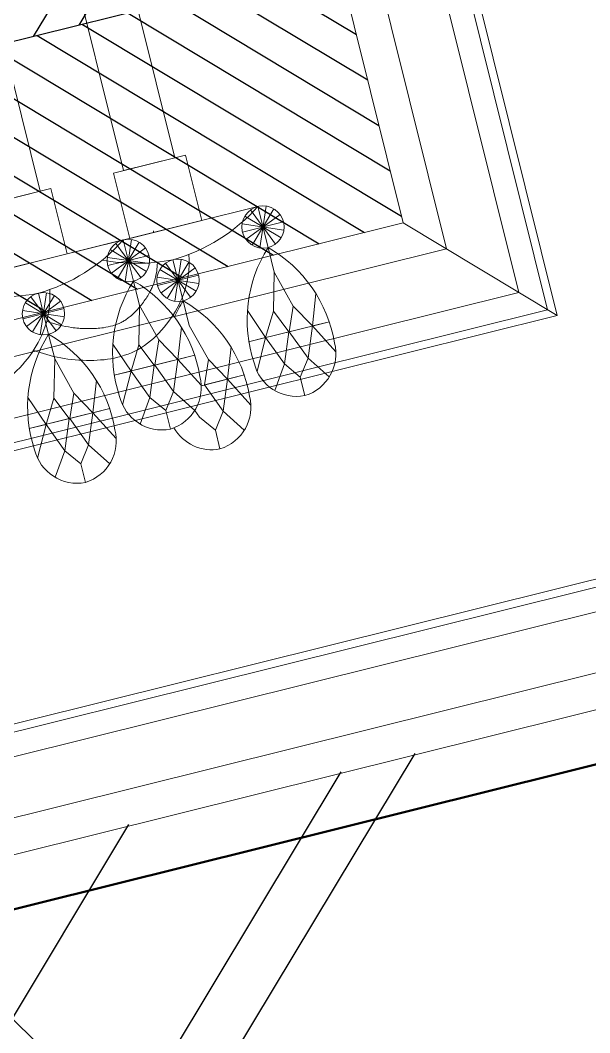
# Model space of a CAD drawing. Header units: inches. Extents: x 252212 to 296477, y 417293 to 492071.
# Drawn here: x 284299.5 to 284514.7, y 478485.9 to 478868.2 of the extents above; entities that cross this region are included whole.
import ezdxf

# ---------------------------------------------------------------- set-up
doc = ezdxf.new("R2010")
doc.units = ezdxf.units.IN
doc.header["$MEASUREMENT"] = 0
for name, color, linetype, lineweight in [('1', 1, 'Continuous', 50), ('Glass', 4, 'Continuous', 0), ('ID-NOTES', 3, 'Continuous', 0), ('Marble', 6, 'Continuous', 0)]:
    doc.layers.add(name, color=color, linetype=linetype, lineweight=lineweight)
for name, color, linetype in [('8', 8, 'Continuous'), ('ELECTRICAL', 10, 'Continuous'), ('gypsum', 31, 'Continuous'), ('MARBLE HATCH', 251, 'Continuous'), ('WOOD LINES', 35, 'Continuous')]:
    doc.layers.add(name, color=color, linetype=linetype)
doc.styles.add('ZZ-Dim All', font='romans.shx', dxfattribs={"width": 0.8})
doc.dimstyles.new('DIM 0200', dxfattribs={"dimscale": 200, "dimtxt": 1, "dimasz": 0.8, "dimexe": 0.5, "dimexo": 1, "dimgap": 0.4, "dimtad": 1, "dimdec": 0, "dimrnd": 10, "dimdsep": 46, "dimtxsty": 'ZZ-Dim All', "dimblk1": 'ARCHTICK', "dimblk2": 'ARCHTICK', "dimsah": 1, "dimcen": 1, "dimdle": 0.5, "dimclrd": 256, "dimclre": 256, "dimclrt": 256, "dimadec": 0, "dimazin": 2, "dimtfac": 1, "dimtdec": 0, "dimtix": 1, "dimtmove": 2, "dimatfit": 2, "dimfxl": 1, "dimfxlon": 1, "dimtolj": 1, "dimtzin": 0, "dimlwd": -1, "dimlwe": -1, "dimarcsym": 0})

# ---------------------------------------------------------------- blocks, each defined once
blk = doc.blocks.new('SECTION A AND B CEILING')
at = {"layer": '8'}
h = blk.add_hatch(dxfattribs=at)
h.set_pattern_fill('ANSI31', color=256, scale=100, style=0)
edge = h.paths.add_edge_path()
edge.add_line((113691.15, 11126.91), (116053.5, 11126.91))
edge.add_arc((116053.5, 10976.91), 150, 0, 90, ccw=False)
edge.add_line((116203.5, 10976.91), (116203.5, 10801.91))
edge.add_line((116203.5, 10801.91), (116115, 10801.91))
edge.add_line((116115, 10801.91), (116058.39, 10876.91))
edge.add_line((116058.39, 10876.91), (116019.32, 10876.91))
edge.add_line((116019.32, 10876.91), (116019.32, 10854.41))
edge.add_line((116019.32, 10854.41), (116028.32, 10854.41))
edge.add_line((116028.32, 10854.41), (116028.32, 10846.91))
edge.add_arc((116029.21, 10818.98), 27.95, 29.519, 91.8217, ccw=False)
edge.add_arc((116021.07, 10817.34), 35.93, 6.5273, 25.3967, ccw=False)
edge.add_arc((115725.48, 10783.27), 333.48, 4.7514, 6.5687, ccw=False)
edge.add_arc((116110.97, 10816.64), 53.47, 186.1636, 202.8448)
edge.add_arc((116077.99, 10803.75), 18.1, -154.2285, -83.169)
edge.add_line((116080.14, 10785.78), (116080.14, 10782.78))
edge.add_arc((116080.14, 10774.98), 7.8, 90, 308.4673)
edge.add_line((116085, 10768.87), (116085, 10759.87))
edge.add_arc((116085, 10738.87), 21, 0, 90, ccw=False)
edge.add_line((116106, 10738.87), (116155, 10738.87))
edge.add_line((116155, 10738.87), (116155, 10693.87))
edge.add_line((116155, 10693.87), (116275, 10693.87))
edge.add_line((116275, 10693.87), (116275, 10713.87))
edge.add_line((116275, 10713.87), (116295, 10713.87))
edge.add_line((116295, 10713.87), (116295, 10738.87))
edge.add_line((116295, 10738.87), (116228.5, 10738.87))
edge.add_line((116228.5, 10738.87), (116228.5, 10976.91))
edge.add_arc((116053.5, 10976.91), 175, 0, 90)
edge.add_line((116053.5, 11151.91), (113691.15, 11151.91))
edge.add_line((113691.15, 11151.91), (113166.49, 11151.91))
edge.add_arc((113166.49, 10976.91), 175, 90, 180)
edge.add_line((112991.49, 10976.91), (112991.49, 10738.87))
edge.add_line((112991.49, 10738.87), (112924.99, 10738.87))
edge.add_line((112924.99, 10738.87), (112924.99, 10713.87))
edge.add_line((112924.99, 10713.87), (112944.99, 10713.87))
edge.add_line((112944.99, 10713.87), (112944.99, 10693.87))
edge.add_line((112944.99, 10693.87), (113064.99, 10693.87))
edge.add_line((113064.99, 10693.87), (113064.99, 10738.87))
edge.add_line((113064.99, 10738.87), (113113.99, 10738.87))
edge.add_arc((113134.99, 10738.87), 21, 90, 180, ccw=False)
edge.add_line((113134.99, 10759.87), (113134.99, 10768.87))
edge.add_arc((113139.85, 10774.98), 7.8, -128.4673, 90)
edge.add_line((113139.85, 10782.78), (113139.85, 10785.78))
edge.add_arc((113142, 10803.75), 18.1, -96.831, -25.7715)
edge.add_arc((113109.02, 10816.64), 53.47, -22.8448, -6.1636)
edge.add_arc((113494.51, 10783.27), 333.48, 173.4313, 175.2486, ccw=False)
edge.add_arc((113198.92, 10817.34), 35.93, 154.6033, 173.4727, ccw=False)
edge.add_arc((113190.78, 10818.98), 27.95, 88.1783, 150.481, ccw=False)
edge.add_line((113191.67, 10846.91), (113191.67, 10854.41))
edge.add_line((113191.67, 10854.41), (113200.67, 10854.41))
edge.add_line((113200.67, 10854.41), (113200.67, 10876.91))
edge.add_line((113200.67, 10876.91), (113161.6, 10876.91))
edge.add_line((113161.6, 10876.91), (113104.99, 10801.91))
edge.add_line((113104.99, 10801.91), (113016.49, 10801.91))
edge.add_line((113016.49, 10801.91), (113016.49, 10976.91))
edge.add_arc((113166.49, 10976.91), 150, 90, 180, ccw=False)
edge.add_line((113166.49, 11126.91), (113691.15, 11126.91))
blk = doc.blocks.new('crystal ch 21')
at = {"layer": 'Glass', "color": 193, "lineweight": 0}
for p, q in [((39063.24, 39309.81), (39074.55, 39321.13)), ((39074.55, 39309.81), (39063.24, 39321.13)), ((39074.55, 39321.13), (39063.24, 39309.81)), ((39063.24, 39321.13), (39074.55, 39309.81)), ((39065.83, 39308.08), (39071.95, 39322.86)), ((39071.95, 39308.08), (39065.83, 39322.86)), ((39071.95, 39322.86), (39065.83, 39308.08)), ((39065.83, 39322.86), (39071.95, 39308.08)), ((39068.89, 39307.47), (39068.89, 39323.47)), ((39068.89, 39323.47), (39068.89, 39307.47)), ((39115.63, 39309.81), (39126.94, 39321.13)), ((39126.94, 39309.81), (39115.63, 39321.13)), ((39126.94, 39321.13), (39115.63, 39309.81)), ((39115.63, 39321.13), (39126.94, 39309.81)), ((39118.22, 39308.08), (39124.34, 39322.86)), ((39124.34, 39308.08), (39118.22, 39322.86)), ((39124.34, 39322.86), (39118.22, 39308.08)), ((39118.22, 39322.86), (39124.34, 39308.08)), ((39121.28, 39307.47), (39121.28, 39323.47)), ((39121.28, 39323.47), (39121.28, 39307.47)), ((39061.5, 39312.41), (39076.28, 39318.53)), ((39076.28, 39312.41), (39061.5, 39318.53)), ((39076.28, 39318.53), (39061.5, 39312.41)), ((39061.5, 39318.53), (39076.28, 39312.41)), ((39113.89, 39312.41), (39128.67, 39318.53)), ((39128.67, 39312.41), (39113.89, 39318.53)), ((39128.67, 39318.53), (39113.89, 39312.41)), ((39113.89, 39318.53), (39128.67, 39312.41)), ((39060.89, 39315.47), (39076.89, 39315.47)), ((39076.89, 39315.47), (39060.89, 39315.47)), ((39113.28, 39315.47), (39129.28, 39315.47)), ((39129.28, 39315.47), (39113.28, 39315.47)), ((39027.24, 39298.04), (39038.55, 39309.35)), ((39038.55, 39298.04), (39027.24, 39309.35)), ((39038.55, 39309.35), (39027.24, 39298.04)), ((39027.24, 39309.35), (39038.55, 39298.04)), ((39029.83, 39296.3), (39035.95, 39311.08)), ((39035.95, 39296.3), (39029.83, 39311.08)), ((39035.95, 39311.08), (39029.83, 39296.3)), ((39029.83, 39311.08), (39035.95, 39296.3)), ((39032.89, 39295.69), (39032.89, 39311.69)), ((39032.89, 39311.69), (39032.89, 39295.69)), ((39079.63, 39298.04), (39090.94, 39309.35)), ((39090.94, 39298.04), (39079.63, 39309.35)), ((39090.94, 39309.35), (39079.63, 39298.04)), ((39079.63, 39309.35), (39090.94, 39298.04)), ((39082.22, 39296.3), (39088.34, 39311.08)), ((39088.34, 39296.3), (39082.22, 39311.08)), ((39088.34, 39311.08), (39082.22, 39296.3)), ((39082.22, 39311.08), (39088.34, 39296.3)), ((39085.28, 39295.69), (39085.28, 39311.69)), ((39085.28, 39311.69), (39085.28, 39295.69)), ((39025.5, 39300.63), (39040.28, 39306.75)), ((39040.28, 39300.63), (39025.5, 39306.75)), ((39040.28, 39306.75), (39025.5, 39300.63)), ((39025.5, 39306.75), (39040.28, 39300.63)), ((39077.89, 39300.63), (39092.67, 39306.75)), ((39092.67, 39300.63), (39077.89, 39306.75)), ((39092.67, 39306.75), (39077.89, 39300.63)), ((39077.89, 39306.75), (39092.67, 39300.63)), ((39024.89, 39303.69), (39040.89, 39303.69)), ((39040.89, 39303.69), (39024.89, 39303.69)), ((39077.28, 39303.69), (39093.28, 39303.69)), ((39093.28, 39303.69), (39077.28, 39303.69)), ((39053.16, 39274.7), (39069.9, 39274.7)), ((39084.63, 39274.7), (39067.89, 39274.7)), ((39105.54, 39274.7), (39122.29, 39274.7)), ((39137.02, 39274.7), (39120.28, 39274.7)), ((39017.16, 39262.92), (39033.9, 39262.92)), ((39048.63, 39262.92), (39031.89, 39262.92)), ((39084.17, 39262.92), (39086.29, 39262.92)), ((39101.02, 39262.92), (39084.28, 39262.92))]:
    blk.add_line(p, q, dxfattribs=at)
for points in [[(39022.89, 39437.03), (39042.89, 39437.03), (39042.89, 39348.88), (39022.89, 39348.88)], [(39075.28, 39437.03), (39095.28, 39437.03), (39095.28, 39348.88), (39075.28, 39348.88)], [(39019, 39348.88), (39047.01, 39348.88), (39047.01, 39323.47), (39019, 39323.47)], [(39071.39, 39348.88), (39099.4, 39348.88), (39099.4, 39323.47), (39071.39, 39323.47)]]:
    blk.add_lwpolyline(points, close=True, dxfattribs=at)
for points in [[(38996.89, 39323.47), (39068.89, 39323.47, -0.143523), (39032.89, 39311.69, -0.133521), (38996.89, 39323.47, 0.755489)], [(39049.28, 39323.47), (39121.28, 39323.47, -0.143523), (39085.28, 39311.69, -0.093471), (39059.28, 39317.98, -0.093471)]]:
    blk.add_lwpolyline(points, format="xyb", dxfattribs=at)
for points in [[(39068.89, 39249.85), (39068.89, 39257.07), (39064.3, 39263.33), (39059.78, 39274.7), (39055.53, 39286.24), (39059.78, 39274.7), (39065, 39283.63), (39068.89, 39297.92), (39068.89, 39307.47), (39068.89, 39297.92), (39065, 39283.63), (39068.8, 39274.7), (39064.3, 39263.33), (39058.27, 39254.48), (39064.3, 39263.33), (39059.78, 39274.7), (39053.58, 39263.1), (39059.78, 39274.7), (39053.16, 39274.7), (39068.8, 39274.7)], [(39068.89, 39249.85), (39068.89, 39257.07), (39073.48, 39263.33), (39078.01, 39274.7), (39082.25, 39286.24), (39078.01, 39274.7), (39072.79, 39283.63), (39068.89, 39297.92), (39068.89, 39307.47), (39068.89, 39297.92), (39072.79, 39283.63), (39068.99, 39274.7), (39073.48, 39263.33), (39079.52, 39254.48), (39073.48, 39263.33), (39078.01, 39274.7), (39084.2, 39263.1), (39078.01, 39274.7), (39084.63, 39274.7), (39068.99, 39274.7)], [(39121.28, 39249.85), (39121.28, 39257.07), (39116.69, 39263.33), (39112.17, 39274.7), (39107.92, 39286.24), (39112.17, 39274.7), (39117.39, 39283.63), (39121.28, 39297.92), (39121.28, 39307.47), (39121.28, 39297.92), (39117.39, 39283.63), (39121.19, 39274.7), (39116.69, 39263.33), (39110.66, 39254.48), (39116.69, 39263.33), (39112.17, 39274.7), (39105.97, 39263.1), (39112.17, 39274.7), (39105.54, 39274.7), (39121.19, 39274.7)], [(39121.28, 39249.85), (39121.28, 39257.07), (39125.87, 39263.33), (39130.4, 39274.7), (39134.64, 39286.24), (39130.4, 39274.7), (39125.17, 39283.63), (39121.28, 39297.92), (39121.28, 39307.47), (39121.28, 39297.92), (39125.17, 39283.63), (39121.38, 39274.7), (39125.87, 39263.33), (39131.91, 39254.48), (39125.87, 39263.33), (39130.4, 39274.7), (39136.59, 39263.1), (39130.4, 39274.7), (39137.02, 39274.7), (39121.38, 39274.7)], [(39032.89, 39238.08), (39032.89, 39245.3), (39028.3, 39251.56), (39023.78, 39262.92), (39019.53, 39274.47), (39023.78, 39262.92), (39029, 39271.85), (39032.89, 39286.14), (39032.89, 39295.69), (39032.89, 39286.14), (39029, 39271.85), (39032.8, 39262.92), (39028.3, 39251.56), (39022.27, 39242.7), (39028.3, 39251.56), (39023.78, 39262.92), (39017.58, 39251.32), (39023.78, 39262.92), (39017.16, 39262.92), (39032.8, 39262.92)], [(39032.89, 39238.08), (39032.89, 39245.3), (39037.48, 39251.56), (39042.01, 39262.92), (39046.25, 39274.47), (39042.01, 39262.92), (39036.79, 39271.85), (39032.89, 39286.14), (39032.89, 39295.69), (39032.89, 39286.14), (39036.79, 39271.85), (39032.99, 39262.92), (39037.48, 39251.56), (39043.52, 39242.7), (39037.48, 39251.56), (39042.01, 39262.92), (39048.2, 39251.32), (39042.01, 39262.92), (39048.63, 39262.92), (39032.99, 39262.92)], [(39085.28, 39238.08), (39085.28, 39245.3), (39089.87, 39251.56), (39094.4, 39262.92), (39098.64, 39274.47), (39094.4, 39262.92), (39089.17, 39271.85), (39085.28, 39286.14), (39085.28, 39295.69), (39085.28, 39286.14), (39089.17, 39271.85), (39085.38, 39262.92), (39089.87, 39251.56), (39095.91, 39242.7), (39089.87, 39251.56), (39094.4, 39262.92), (39100.59, 39251.32), (39094.4, 39262.92), (39101.02, 39262.92), (39085.38, 39262.92)], [(39085.28, 39238.08), (39085.28, 39245.3), (39080.69, 39251.56), (39079.53, 39254.49)]]:
    blk.add_lwpolyline(points, dxfattribs=at)
for centre in [(39068.89, 39315.47), (39121.28, 39315.47), (39032.89, 39303.69), (39085.28, 39303.69)]:
    blk.add_circle(centre, 8, dxfattribs=at)
for centre, radius, start, end in [((39104.12, 39270.57), 51.02, 133.6719, 184.6189), ((39033.67, 39270.57), 51.02, 355.3811, 46.3281), ((39156.51, 39270.57), 51.02, 133.6719, 184.6189), ((39086.06, 39270.57), 51.02, 355.3811, 46.3281), ((39068.12, 39258.79), 51.02, 133.6719, 184.6189), ((38997.67, 39258.79), 51.02, 355.3811, 46.3281), ((39120.51, 39258.79), 51.02, 133.6719, 141.4761), ((39050.06, 39258.79), 51.02, 355.3811, 46.3281), ((39069.73, 39266.29), 16.46, 179.4032, 267.0984), ((39068.06, 39266.29), 16.46, 272.9016, 0.5968), ((39122.12, 39266.29), 16.46, 179.4032, 267.0984), ((39120.45, 39266.29), 16.46, 272.9016, 0.5968), ((39033.73, 39254.51), 16.46, 179.4032, 267.0984), ((39032.06, 39254.51), 16.46, 272.9016, 0.5968), ((39084.45, 39254.51), 16.46, 272.9016, 0.5968), ((39086.12, 39254.51), 16.46, 195.9678, 267.0984)]:
    blk.add_arc(centre, radius, start, end, dxfattribs=at)
blk.add_open_spline([(39080.73, 39323.47), (39080.74, 39323.65), (39080.75, 39323.84), (39080.76, 39324.02)], degree=3, dxfattribs=at)
for points, knots in [([(38947.55, 39314.85), (38949.55, 39312.38), (38962.14, 39297.56), (38979.93, 39282.34), (39012.39, 39279.52), (39032.39, 39295.64), (39036.41, 39306.79), (39037.39, 39311.98)], [203.367739, 203.367739, 203.367739, 203.367739, 215.392797, 277.7608, 302.849652, 326.231247, 345.799792, 345.799792, 345.799792, 345.799792]), ([(39025.93, 39291.25), (39031.67, 39287.23), (39043.76, 39281.5), (39066.59, 39279.52), (39086.66, 39295.7), (39090.65, 39306.93), (39091.62, 39312.19)], [248.302011, 248.302011, 248.302011, 248.302011, 277.7608, 302.849652, 326.231247, 346.060075, 346.060075, 346.060075, 346.060075]), ([(39033.42, 39300.66), (39033.59, 39300.54), (39033.76, 39300.43), (39036.41, 39298.69), (39039.02, 39297.29), (39042.72, 39295.79), (39043.6, 39295.47), (39045.2, 39294.93), (39045.92, 39294.71), (39047.19, 39294.35), (39047.72, 39294.21), (39048.71, 39293.97), (39049.17, 39293.86), (39050.07, 39293.66), (39050.52, 39293.57), (39051.86, 39293.33), (39052.74, 39293.2), (39054.85, 39292.99), (39056.07, 39292.94), (39058.4, 39293.05), (39059.52, 39293.19), (39061.11, 39293.55), (39061.61, 39293.68), (39062.6, 39294), (39063.09, 39294.19), (39064.76, 39294.9), (39066.03, 39295.57), (39068.57, 39297.21), (39069.85, 39298.17), (39072.22, 39300.23), (39073.33, 39301.34), (39074.65, 39302.87), (39075, 39303.3), (39075.59, 39304.08), (39075.85, 39304.43), (39076.33, 39305.14), (39076.55, 39305.49), (39077.18, 39306.55), (39077.55, 39307.26), (39078.38, 39309.07), (39078.79, 39310.2), (39079.21, 39311.68), (39079.29, 39311.96), (39079.36, 39312.24)], [249.594158, 249.594158, 249.594158, 249.594158, 250.672202, 250.672202, 266.227673, 266.227673, 270.885466, 270.885466, 274.545081, 274.545081, 277.137999, 277.137999, 279.310029, 279.310029, 281.48206, 281.48206, 285.826121, 285.826121, 292.152446, 292.152446, 298.478772, 298.478772, 301.344759, 301.344759, 304.227354, 304.227354, 310.549012, 310.549012, 316.870669, 316.870669, 323.192327, 323.192327, 325.709052, 325.709052, 327.864782, 327.864782, 330.020512, 330.020512, 334.331973, 334.331973, 340.901438, 340.901438, 342.402004, 342.402004, 342.402004, 342.402004])]:
    blk.add_open_spline(points, degree=3, knots=knots, dxfattribs=at)
blk = doc.blocks.new('_ARCHTICK')
at = {"color": 0, "linetype": 'ByBlock', "const_width": 0.15}
blk.add_lwpolyline([(-0.5, -0.5), (0.5, 0.5)], dxfattribs=at)

msp = doc.modelspace()

# ---------------------------------------------------------------- hatches: boundary and pattern name
at = {"layer": '8', "ltscale": 10}
h = msp.add_hatch(dxfattribs=at)
h.set_pattern_fill('AR-RROOF', color=256, scale=10, angle=58.9714, style=0)
h.set_pattern_definition([(58.971423, (204765.7, -75521.76), (70.38692, 609.76973), [3810, -508, 1270, -254]), (58.97142, (204831, -75166.8), (-420.40969, -43.52065), [762, -83.82, 1524, -190.5]), (58.971423, (204646.15, -75301.64), (534.997874, 1219.52907), [2032, -355.6, 1016, -254])])
h.paths.add_polyline_path([(285491.69, 478850.75), (282508.51, 478108.96), (282830.72, 476813.9), (285813.9, 477555.69)])
at = {"layer": 'WOOD LINES'}
h = msp.add_hatch(dxfattribs=at)
h.set_pattern_fill('ANSI31', color=256, scale=100, style=0)
h.set_pattern_definition([(58.971423, (268447.514, 421679.627), (-10.711379, 6.443319), [])])
h.paths.add_polyline_path([(283903.46, 478867.41), (284394.96, 478989.7), (284419.59, 478890.71), (283928.09, 478768.42)])
h = msp.add_hatch(dxfattribs=at)
h.set_pattern_fill('ANSI31', color=256, scale=100, angle=90, style=0)
h.set_pattern_definition([(148.971423, (268447.514, 421679.627), (-6.443319, -10.711379), [])])
h.paths.add_polyline_path([(283928.09, 478768.42), (284419.59, 478890.71), (284444.22, 478791.71), (283952.72, 478669.43)])

# ---------------------------------------------------------------- linework, layer by layer
at = {"layer": '1', "color": 4, "ltscale": 10, "elevation": 0}
msp.add_lwpolyline([(282532.95, 478093.59), (285477.21, 478826.12), (285789.61, 477570.47), (282845.35, 476837.94)], close=True, dxfattribs=at)
at = {"layer": 'Marble', "ltscale": 1000}
msp.add_line((284444.22, 478791.71, 0), (284502.39, 478756.72, 0), dxfattribs=at)
at = {"layer": 'Marble', "ltscale": 1000, "elevation": 0}
for points in [[(283353.19, 478779.97), (284429.95, 479047.87), (284502.39, 478756.72), (283425.62, 478488.83)], [(283356.82, 478777.78), (284427.77, 479044.23), (284498.75, 478758.91), (283427.81, 478492.46)], [(283367.73, 478771.22), (284421.21, 479033.32), (284487.85, 478765.47), (283434.37, 478503.37)], [(283395, 478754.82), (284404.8, 479006.06), (284460.58, 478781.87), (283450.77, 478530.64)], [(283411.36, 478744.98), (284394.96, 478989.7), (284444.22, 478791.71), (283460.61, 478547)]]:
    msp.add_lwpolyline(points, close=True, dxfattribs=at)
at = {"layer": 'Marble', "elevation": 0}
for points in [[(282450.54, 478143.16), (285526.78, 478908.53), (285872.02, 477520.9), (282795.78, 476755.53)], [(282508.71, 478108.17), (285491.79, 478850.36), (285813.85, 477555.89), (282830.77, 476813.7)]]:
    msp.add_lwpolyline(points, close=True, dxfattribs=at)
at = {"layer": 'MARBLE HATCH', "lineweight": 0, "elevation": 0}
for points in [[(282454.18, 478140.98), (285524.59, 478904.89), (285868.38, 477523.08), (282797.97, 476759.17)], [(282465.08, 478134.41), (285518.03, 478893.98), (285857.48, 477529.64), (282804.53, 476770.07)], [(282492.35, 478118.01), (285501.63, 478866.72), (285830.21, 477546.05), (282820.93, 476797.34)]]:
    msp.add_lwpolyline(points, close=True, dxfattribs=at)
at = {"layer": 'WOOD LINES'}
msp.add_line((284419.59, 478890.71, 0), (283435.99, 478645.99, 0), dxfattribs=at)

# ---------------------------------------------------------------- block references
at = {"layer": 'ELECTRICAL', "rotation": 13.97142328298568}
msp.add_blockref('crystal ch 21', (255919.56, 431192.44, 0), dxfattribs=at)
at = {"layer": 'gypsum', "color": 0, "xscale": -1, "rotation": 13.97142328298562}
msp.add_blockref('SECTION A AND B CEILING', (397669.23, 496304.81, 0), dxfattribs=at)

# ---------------------------------------------------------------- leaders
at = {"layer": 'ID-NOTES'}
msp.add_leader([(284161.98, 478621.33, 0), (284426.34, 478365.57, 0), (286648.15, 478918.36, 0)], dimstyle='DIM 0200', override={"dimasz": 0.2, "dimtad": 0, "dimclrd": 8}, dxfattribs=at)

doc.saveas('drawing.dxf')
